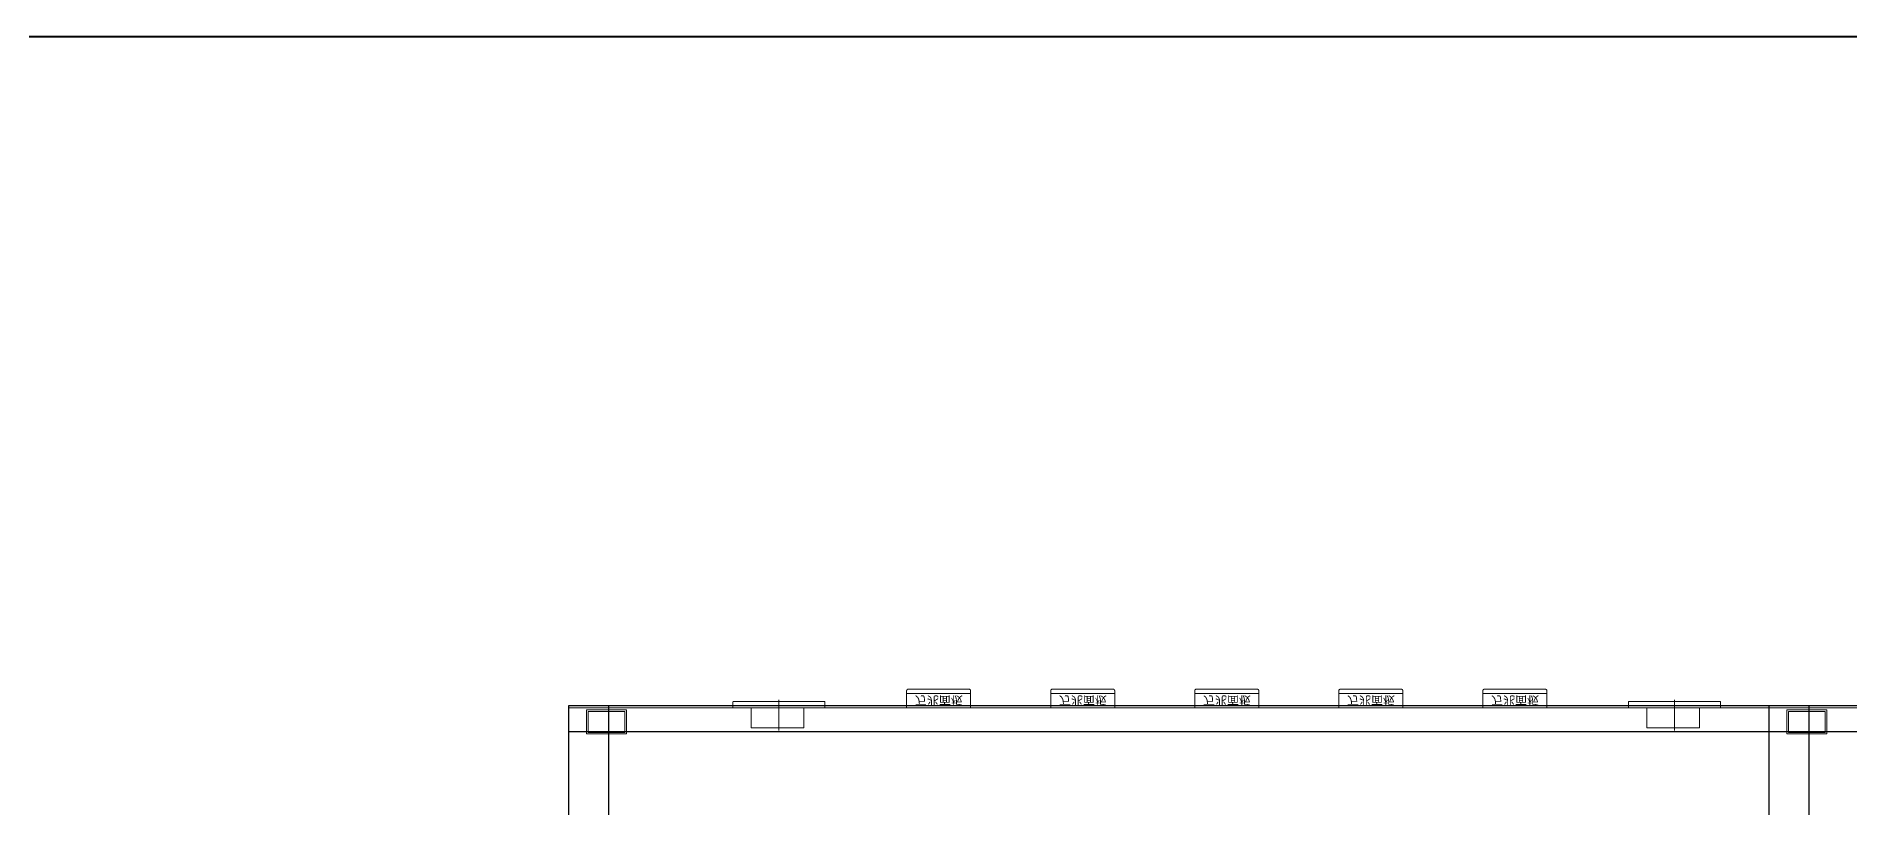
# Model space of a CAD drawing. Extents: x 539033 to 804858, y 468425 to 1263560.
# Drawn here: x 742610 to 744876, y 492174 to 493138 of the extents above; entities that cross this region are included whole.
import ezdxf

# ---------------------------------------------------------------- set-up
doc = ezdxf.new("R2010")
doc.units = 0
doc.header["$LTSCALE"] = 1000
doc.header["$MEASUREMENT"] = 0
for name, pattern in [('0', [0, 0]), ('ACAD_ISO02W100', [15, 12, -3]), ('ACAD_ISO05W100', [33, 24, -3, 0, -3, 0, -3]), ('ACAD_ISO10W100', [18.5, 12, -3, 0.5, -3])]:
    doc.linetypes.add(name, pattern=pattern)
doc.layers.add('5剖面线层', color=2, linetype='CONTINUOUS')
doc.layers.add('柱子', color=7, linetype='CONTINUOUS')
for name, color, linetype, lineweight in [('中心线', 1, 'ACAD_ISO10W100', 15), ('双点划线', 7, 'ACAD_ISO05W100', 15), ('粗实线', 7, '0', 30), ('虚线', 6, 'ACAD_ISO02W100', 18)]:
    doc.layers.add(name, color=color, linetype=linetype, lineweight=lineweight)
doc.styles.add('标准', font='', dxfattribs={"width": 0.667})
doc.styles.get('标准').set_extended_font_data('FangSong_GB2312')

# ---------------------------------------------------------------- blocks, each defined once
blk = doc.blocks.new('A$C6194237F')
at = {"layer": '虚线', "color": 2, "ltscale": 100}
for points in [[(0, 0), (50, 0), (50, 30), (0, 30)], [(2, 2), (48, 2), (48, 28), (2, 28)]]:
    blk.add_lwpolyline(points, close=True, dxfattribs=at)
blk = doc.blocks.new('A$C79CB2A9E')
at = {"layer": '中心线', "color": 1, "ltscale": 100}
blk.add_line((57.5, 0), (57.5, 38), dxfattribs=at)
at = {"layer": '双点划线', "color": 4, "ltscale": 100}
blk.add_lwpolyline([(22.7, 35), (22.7, 10), (88.7, 10), (88.7, 35)], close=True, dxfattribs=at)
blk.add_lwpolyline([(0.5, 2), (114.5, 2, 0.414214), (115, 2.5), (115, 10), (0, 10), (0, 2.5, 0.414214)], format="xyb", close=True, dxfattribs=at)
blk = doc.blocks.new('A$C5FBC7258')
at = {"layer": '双点划线', "color": 4, "ltscale": 100}
for p, q in [((80, 23.5), (0, 23.5)), ((80, 5.5), (0, 5.5))]:
    blk.add_line(p, q, dxfattribs=at)
blk.add_lwpolyline([(0, 23.5), (0, 2, 0.414214), (2, 0), (78, 0, 0.414214), (80, 2), (80, 23.5)], format="xyb", dxfattribs=at)
at = {"layer": '双点划线', "color": 4, "ltscale": 100, "insert": (10.3, 7.6), "char_height": 10, "width": 252.838, "attachment_point": 7, "style": '标准'}
blk.add_mtext('{\\W1.1;万兆面板}', dxfattribs=at)

msp = doc.modelspace()

# ---------------------------------------------------------------- linework, layer by layer
at = {"layer": '5剖面线层', "color": 5, "lineweight": 40, "ltscale": 100}
msp.add_lwpolyline([(726513.9, 493138), (747045.5, 493138), (747045.5, 490589.2), (726513.9, 490589.2)], close=True, dxfattribs=at)
at = {"layer": '柱子', "color": 2, "lineweight": 25, "ltscale": 100}
msp.add_line((697103.2, 493138.1), (747045.5, 493137.8), dxfattribs=at)
at = {"layer": '粗实线', "color": 0, "ltscale": 100}
for p, q in [((746425.2, 492300.9), (743275.2, 492300.9)), ((743275.2, 492300.9), (743275.2, 491866.6)), ((743325.2, 492300.9), (743325.2, 491866.6)), ((744775, 492300.9), (744775, 491866.6)), ((744825, 492300.9), (744825, 491866.6)), ((746425.2, 492268.4), (743275.2, 492268.4))]:
    msp.add_line(p, q, dxfattribs=at)
at = {"layer": '虚线', "color": 2, "ltscale": 100}
msp.add_line((746425.2, 492298.4), (743275.2, 492298.4), dxfattribs=at)

# ---------------------------------------------------------------- block references
at = {"layer": '粗实线', "color": 0, "ltscale": 100, "xscale": -1, "rotation": 180}
for name, p in [('A$C5FBC7258', (743697.5, 492321.9)), ('A$C5FBC7258', (743877.5, 492321.9)), ('A$C5FBC7258', (744057.5, 492321.9)), ('A$C5FBC7258', (744237.5, 492321.9)), ('A$C5FBC7258', (744417.5, 492321.9)), ('A$C79CB2A9E', (743480.5, 492308.4)), ('A$C79CB2A9E', (744599.5, 492308.4))]:
    msp.add_blockref(name, p, dxfattribs=at)
at = {"layer": '粗实线', "color": 0, "ltscale": 100}
for p in [(743297.5, 492265.9), (744797.3, 492265.9)]:
    msp.add_blockref('A$C6194237F', p, dxfattribs=at)

doc.saveas('drawing.dxf')
